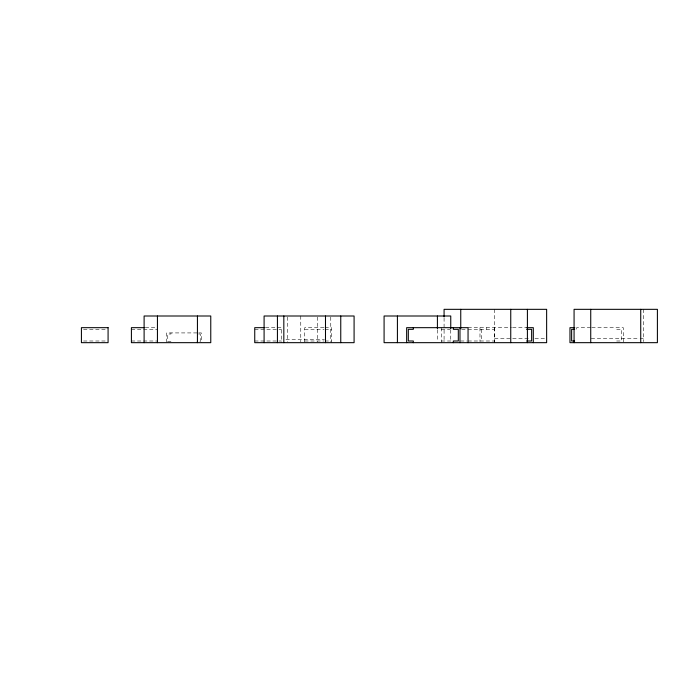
<?xml version="1.0" encoding="UTF-8"?>
<svg xmlns="http://www.w3.org/2000/svg" width="692" height="692" viewBox="0 0 692 692"><rect width="100%" height="100%" fill="white"/><g stroke="black" fill="none" stroke-linecap="round" stroke-linejoin="round"><path stroke-width="0.52" stroke-dasharray="3.46 2.59" d="M145.277 327.671L157.015 327.671M265.408 327.671L281.402 327.671L281.402 342.67M323.934 327.671L304.731 327.671L304.731 342.67M324.998 327.671L331.399 327.671L331.399 342.67M468.052 327.671L511.509 327.671M512.59 327.671L526.638 327.671M590.691 327.671L576.635 327.671L576.635 329.331M591.772 327.671L623.302 327.671L623.302 342.67M83.55 329.331L105.954 329.331M131.411 329.331L157.015 329.331M254.743 329.331L281.402 329.331M304.731 329.331L323.934 329.331M324.998 329.331L331.399 329.331M441.392 329.331L449.921 329.331M461.659 329.331L466.988 329.331M468.052 329.331L494.719 329.331M197.004 332.921L166.668 332.921L166.668 342.67M198.734 332.921L201.337 332.921L201.337 342.67M198.621 334.002L200.248 334.002L200.248 341.58L197.004 341.58M494.555 338.5L530.695 338.5M534.942 338.5L544.509 338.5M591.219 338.5L639.045 338.5M640.109 338.5L643.301 338.5M285.96 339.331L324.418 339.331M83.55 341L105.954 341M131.411 341L157.015 341M254.743 341L281.402 341M304.731 341L323.934 341M324.998 341L331.399 341M441.392 341L452.058 341M460.587 341L466.988 341M468.052 341L494.719 341M616.633 341L621.632 341L621.632 329.331L616.633 329.331L616.633 327.671M171.002 341.58L167.749 341.58L167.749 334.002L171.002 334.002L171.002 332.921M643.301 309.333L643.301 341.623M494.719 327.671L494.719 342.67M494.555 309.333L494.555 342.67M486.649 327.671L486.649 329.331M481.649 329.331L481.649 341M479.98 327.671L479.98 341.597M450.752 329.868L450.752 341.597M444.082 317.939L444.082 341.588M441.392 327.671L441.392 342.67M437.413 329.79L437.413 341.831M330.759 317.066L330.759 341.597M317.429 317.066L317.429 341.831M300.76 316.002L300.76 341.831M287.431 317.066L287.431 341.597"/><path stroke-width="1.04" d="M144.213 327.671L131.411 327.671L131.411 342.67L210.766 342.67L210.766 316.002L144.109 316.002L144.109 342.67M264.335 327.671L254.743 327.671L254.743 342.67L354.088 342.67L354.088 316.002L264.093 316.002L264.093 342.67M526.638 327.671L533.307 327.671L533.307 342.67M574.732 327.671L569.974 327.671L569.974 342.67L657.4 342.67L657.4 309.333L574.075 309.333L574.075 342.67M526.638 329.331L531.638 329.331L531.638 341L526.638 341M574.637 329.331L571.635 329.331L571.635 341L574.637 341M640.731 309.333L640.731 342.67M590.734 309.333L590.734 342.67M527.408 309.333L527.408 342.67M510.748 309.333L510.748 342.67M468.052 342.67L468.052 327.671L406.654 327.671L406.654 342.67M460.751 309.333L460.751 328.778M459.981 327.671L459.981 342.67M453.312 327.671L453.312 329.331L458.312 329.331L458.312 341L453.312 341L453.312 342.67M450.752 328.804L450.752 316.002L384.086 316.002L384.086 342.67L546.637 342.67L546.637 309.333L444.082 309.333L444.082 316.858M437.413 316.002L437.413 328.726M413.314 327.671L413.314 329.331L408.315 329.331L408.315 341L413.314 341L413.314 342.67M397.416 316.002L397.416 342.67M340.758 316.002L340.758 342.67M325.491 316.002L325.491 342.67M283.824 316.002L283.824 342.67M277.431 316.002L277.431 342.67M197.436 316.002L197.436 342.67M157.439 316.002L157.439 342.67M108.082 327.671L81.422 327.671L81.422 342.67L108.082 342.67L108.082 327.671"/></g></svg>
